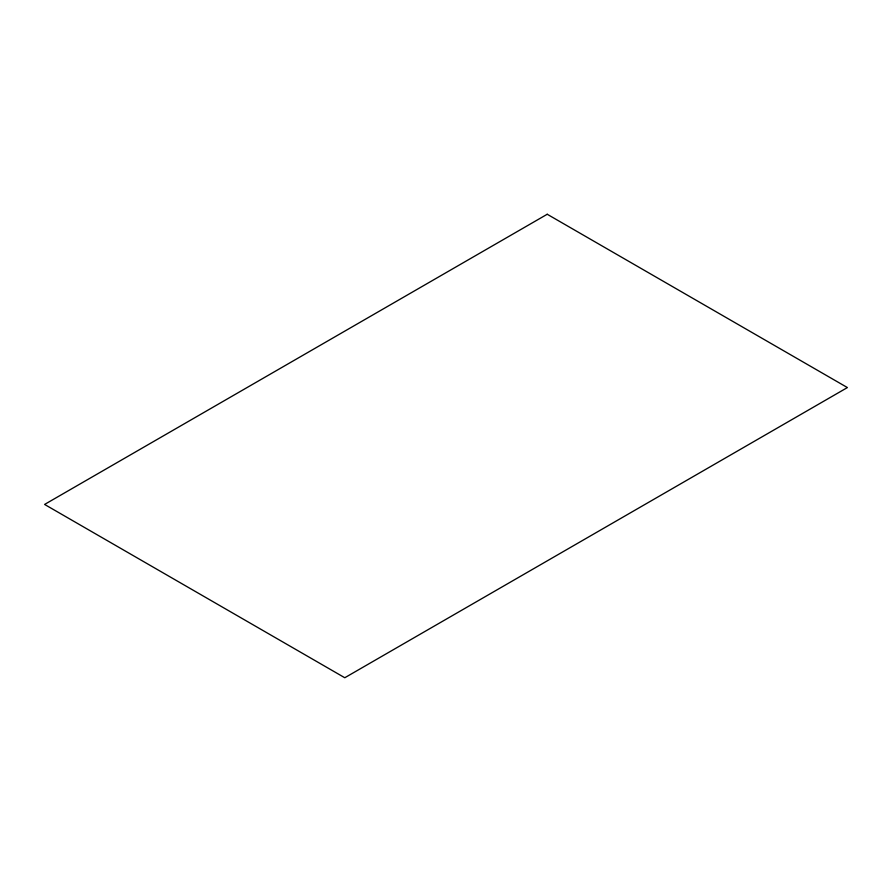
<?xml version="1.0" encoding="UTF-8"?>
<svg xmlns="http://www.w3.org/2000/svg" width="892" height="892" viewBox="0 0 892 892"><rect width="100%" height="100%" fill="white"/><g stroke="black" fill="none" stroke-linecap="round" stroke-linejoin="round"><path stroke-width="1.34" d="M547.22 214.258L44.6 504.437L344.78 677.742L847.4 387.563L547.22 214.258"/></g></svg>
